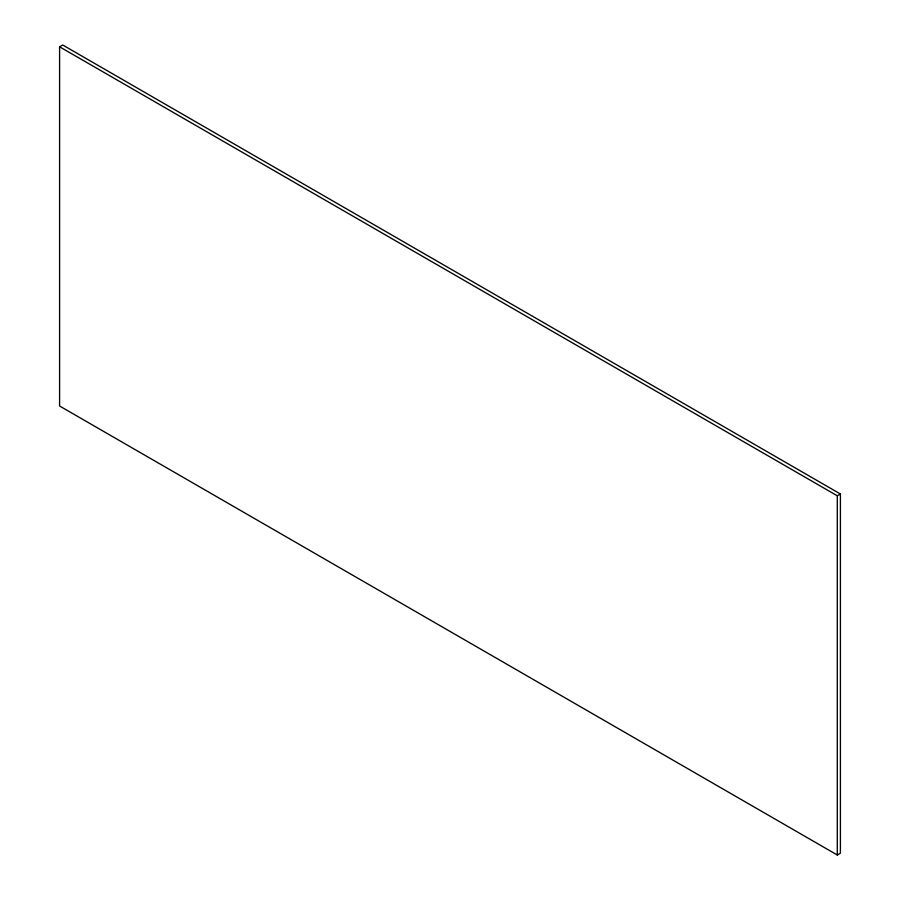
<?xml version="1.0" encoding="UTF-8"?>
<svg xmlns="http://www.w3.org/2000/svg" width="900" height="900" viewBox="0 0 900 900"><rect width="100%" height="100%" fill="white"/><g stroke="black" fill="none" stroke-linecap="round" stroke-linejoin="round"><path stroke-width="1.35" d="M59.591 46.8L62.708 45L840.409 493.999L840.409 853.2L837.293 855L59.591 406.001L59.591 46.8L837.293 495.799L840.409 493.999M837.293 495.799L837.293 855"/></g></svg>
